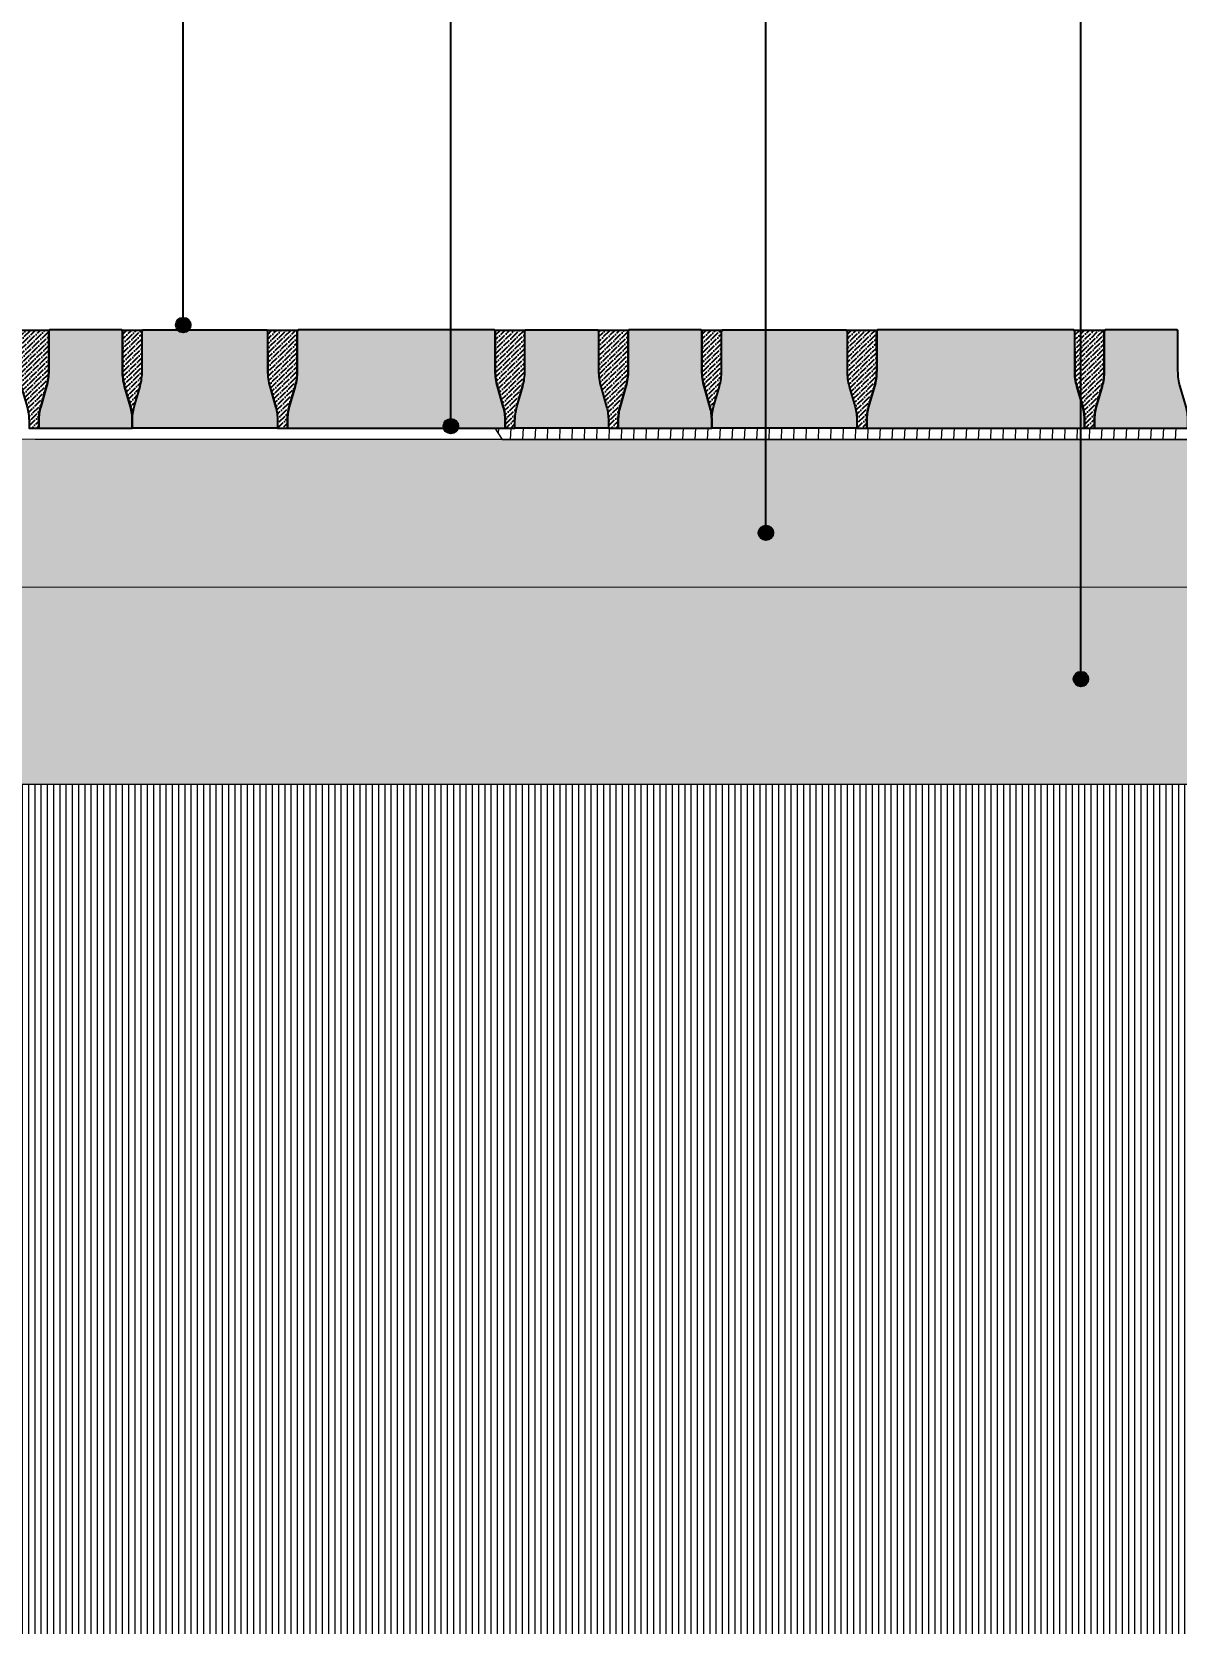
# Model space of a CAD drawing. Header units: metres. Extents: x -325 to 301, y -147 to 149.
# Drawn here: x 92.857 to 94.021, y 36.759 to 38.387 of the extents above; entities that cross this region are included whole.
import ezdxf

# ---------------------------------------------------------------- set-up
doc = ezdxf.new("R2010")
doc.units = ezdxf.units.M
doc.layers.get('Defpoints').update_dxf_attribs({"lineweight": 13})
doc.layers.add('-aux', color=50, linetype='Continuous', plot=False)
doc.layers.add('0-TX-1_25', color=7, linetype='Continuous', true_color=0x3f4f7f)
doc.layers.add('EIT_3 TR sorra', color=7, linetype='Continuous', true_color=0xd8ceb0)
for name, color, linetype, lineweight, true_color in [('03-TR-Paviment_05_Open Joint Precast Pavements', 7, 'Continuous', 5, 0xb3b3b3), ('3-TR sorra granitica', 7, 'Continuous', 0, 0xf2dac9), ('3-TR tot_u', 7, 'Continuous', 5, 0x787878)]:
    doc.layers.add(name, color=color, linetype=linetype, lineweight=lineweight, true_color=true_color)
for name, color, linetype, lineweight in [('1-CM', 7, 'Continuous', 0), ('3-TR Seleccionat', 44, 'Continuous', 0), ('3-TR Tot-u', 37, 'Continuous', 0)]:
    doc.layers.add(name, color=color, linetype=linetype, lineweight=lineweight)
doc.layers.add('1-L- kodolé', color=7, linetype='Continuous')
doc.styles.get("Standard").update_dxf_attribs({"font": 'arial.ttf'})
doc.dimstyles.new('ISO-25', dxfattribs={"dimtxt": 0.1, "dimasz": 0.1, "dimexe": 0.1, "dimexo": 0.1, "dimgap": 0.1, "dimtad": 1, "dimdec": 0, "dimlfac": 100, "dimzin": 9, "dimtxsty": 'Standard', "dimblk": 'OBLIQUE', "dimcen": 0.1, "dimadec": 0, "dimazin": 0, "dimtfac": 1, "dimtdec": 0, "dimtmove": 0, "dimatfit": 3, "dimldrblk": 'OBLIQUE', "dimfxl": 1, "dimarcsym": 0})

# ---------------------------------------------------------------- blocks, each defined once
blk = doc.blocks.new('_Oblique')
at = {"color": 0, "lineweight": -2}
blk.add_line((-0.499999999995058, -0.4999999998130015), (0.500000000028669, 0.500000000163238), dxfattribs=at)
blk = doc.blocks.new('*D486')
at = {"layer": '0-TX-1_25', "color": 0, "lineweight": -2, "transparency": 16777216}
for p, q in [((94.83591946103174, 37.97281722153642), (94.83591946103174, 37.99781722153642)), ((94.73591946103174, 37.9728172193895), (94.86091946103174, 37.9728172193895)), ((94.9089533339813, 37.97281722153642), (94.81091946103173, 37.97281722153642)), ((94.83591946103174, 37.9728172193895), (94.83591946103174, 37.84999320847544))]:
    blk.add_line(p, q, dxfattribs=at)
at = {"layer": 'Defpoints', "color": 0, "transparency": 16777216}
for p in [(92.72092827839514, 37.9728172193895), (94.83591946103174, 37.9728172193895), (94.93395333398131, 37.97281722153642)]:
    blk.add_point(p, dxfattribs=at)
at = {"layer": '0-TX-1_25', "color": 0, "lineweight": -2, "transparency": 16777216, "xscale": 0.025, "yscale": 0.025, "zscale": 0.025}
for p, rotation in [((94.83591946103174, 37.97281722153642), 270), ((94.83591946103174, 37.9728172193895), 90)]:
    blk.add_blockref('_Oblique', p, dxfattribs=dict(at, rotation=rotation))
at = {"layer": '0-TX-1_25', "color": 0, "transparency": 16777216, "insert": (94.79304940646148, 37.88640521393243), "char_height": 0.035, "attachment_point": 5, "rotation": 90}
blk.add_mtext('0', dxfattribs=at)
blk = doc.blocks.new('POINT')
at = {"layer": '0-TX-1_25'}
h = blk.add_hatch(dxfattribs=at)
h.set_pattern_fill('ANGLE', color=256)
h.set_pattern_definition([(0, (-83.74681484067048, -12.72584030761209), (0, 6.985), [5.08, -1.905]), (90, (-83.74681484067048, -12.72584030761209), (-6.985, 4.277078946022131e-16), [5.08, -1.905])])
edge = h.paths.add_edge_path()
edge.add_arc((0, 0), 0.0075, 0, 360)
h = blk.add_hatch(color=256, dxfattribs=at)
h.dxf.hatch_style = 1
edge = h.paths.add_edge_path()
edge.add_arc((0, 0), 0.0075, 0, 360)
blk.add_circle((0, 0), 0.0075, dxfattribs=at)

msp = doc.modelspace()

# ---------------------------------------------------------------- hatches: boundary and pattern name
at = {"layer": '03-TR-Paviment_05_Open Joint Precast Pavements'}
h = msp.add_hatch(color=256, dxfattribs=at)
h.dxf.hatch_style = 1
edge = h.paths.add_edge_path()
edge.add_line((92.9593529861927, 37.98418989181661), (92.9593529861927, 37.99238567203426))
edge.add_arc((92.91093542646409, 37.99238567219498), 0.0484175597286054, 359.9999998098119, 375.9990189361993)
edge.add_line((92.95747760055065, 38.0057305634036), (92.95153096109107, 38.02647029757642))
edge.add_arc((93.00646213805403, 38.04222054076407), 0.05714459172141124, 179.999999391869, 195.9990185181498, ccw=False)
edge.add_line((92.94931754633262, 38.0422205413706), (92.9493175454013, 38.08334581609958))
edge.add_line((92.9493175454013, 38.08334581609958), (92.94852034072801, 38.08334581609958))
edge.add_line((92.94852034072801, 38.08334581609958), (92.94852034026235, 38.08418989190974))
edge.add_line((92.94852034026235, 38.08418989190974), (92.87522254628539, 38.08418989284107))
edge.add_line((92.87522254628539, 38.08418989284107), (92.87522254628539, 38.08334581563392))
edge.add_line((92.87522254628539, 38.08334581563392), (92.87442534114643, 38.08334581842789))
edge.add_line((92.87442534114643, 38.08334581842789), (92.87442534068077, 38.0422205413706))
edge.add_arc((92.81728075558648, 38.04222054169539), 0.05714458509429221, 344.0009805480629, 359.9999996743445, ccw=False)
edge.add_line((92.87221192592233, 38.02647029943907), (92.86626528599709, 38.00573056014397))
edge.add_arc((92.9128074551133, 37.99238566963384), 0.04841755475826025, 164.000980237225, 179.9999993636152)
edge.add_line((92.86438990035504, 37.99238567017161), (92.86438990128636, 37.98418989181661))
edge.add_line((92.86438990128636, 37.98418989181661), (92.9593529861927, 37.98418989181661))
h = msp.add_hatch(color=256, dxfattribs=at)
h.dxf.hatch_style = 1
edge = h.paths.add_edge_path()
edge.add_line((92.9593529861927, 37.9841898932136), (92.9593529861927, 37.99238567203426))
edge.add_arc((93.00777053952702, 37.99238566960688), 0.04841755333431769, 164.0009780011229, 179.9999971275111, ccw=False)
edge.add_line((92.96122837230041, 38.00573056154096), (92.96717501175999, 38.02647029757642))
edge.add_arc((92.91224383267459, 38.04222053768334), 0.05714459291252252, 344.0009850376208, 360.0000041639036)
edge.add_line((92.96938842558711, 38.04222054183626), (92.96938842465579, 38.08334581563392))
edge.add_line((92.96938842465579, 38.08334581563392), (92.97018563212305, 38.08334581609958))
edge.add_line((92.97018563212305, 38.08334581609958), (92.97018563165739, 38.08418989330673))
edge.add_line((92.97018563165739, 38.08418989330673), (93.09601150337085, 38.08418989516937))
edge.add_line((93.09601150337085, 38.08418989516937), (93.09601150197386, 38.08334581609958))
edge.add_line((93.09601150197386, 38.08334581609958), (93.09680870804414, 38.08334582075619))
edge.add_line((93.09680870804414, 38.08334582075619), (93.09680870804414, 38.04222054416456))
edge.add_arc((93.15395329691765, 38.04222054733725), 0.05714458887351279, 180.0000031810812, 195.9990223073626)
edge.add_line((93.0990221237339, 38.02647030130171), (93.10496876272782, 38.00573056293794))
edge.add_arc((93.05842659242049, 37.99238566888142), 0.0484175568807084, 4.282019801848946e-06, 15.999023408407481, ccw=False)
edge.add_line((93.1068441493012, 37.99238567249992), (93.10684414883553, 37.98418989367926))
edge.add_line((93.10684414883553, 37.98418989367926), (92.9593529861927, 37.9841898932136))
h = msp.add_hatch(color=256, dxfattribs=at)
h.dxf.hatch_style = 1
edge = h.paths.add_edge_path()
edge.add_line((93.33815176715552, 37.98418989600756), (93.33815176808685, 37.99238567482823))
edge.add_arc((93.28973421001503, 37.99238567475611), 0.04841755807181869, 8.533618166016224e-08, 15.99901921172602)
edge.add_line((93.3362763824448, 38.00573056573191), (93.33032974205389, 38.02647030083605))
edge.add_arc((93.3852609204408, 38.04222054591331), 0.05714459361101479, 180.0000008195852, 195.9990199458679, ccw=False)
edge.add_line((93.32811632682979, 38.04222054509589), (93.32811632682979, 38.08334581935921))
edge.add_line((93.32811632682979, 38.08334581935921), (93.32731912169083, 38.08334581935921))
edge.add_line((93.32731912169083, 38.08334581935921), (93.32731912169083, 38.08418989516937))
edge.add_line((93.32731912169083, 38.08418989516937), (93.12774767238125, 38.0841898961007))
edge.add_line((93.12774767238125, 38.0841898961007), (93.12774767238125, 38.08334581889355))
edge.add_line((93.12774767238125, 38.08334581889355), (93.12695046677663, 38.08334582261884))
edge.add_line((93.12695046677663, 38.08334582261884), (93.1269504672423, 38.04222054602721))
edge.add_arc((93.06980587598655, 38.04222054210712), 0.05714459125574946, -15.999015195823915, 3.930457012302213e-06, ccw=False)
edge.add_line((93.12473705341517, 38.02647030223304), (93.11879041348993, 38.00573056293794))
edge.add_arc((93.16533258094937, 37.99238567266064), 0.0484175531014875, 164.0009799617028, 179.9999990880909)
edge.add_line((93.11691502784788, 37.99238567343124), (93.11691502784788, 37.98418989507624))
edge.add_line((93.11691502784788, 37.98418989507624), (93.33815176715552, 37.98418989600756))
h = msp.add_hatch(color=256, dxfattribs=at)
h.dxf.hatch_style = 1
edge = h.paths.add_edge_path()
edge.add_line((93.34812086970145, 37.98418989181661), (93.34812086923579, 37.99238567343124))
edge.add_arc((93.396538425418, 37.99238567478308), 0.04841755618221556, 164.0009824733315, 180.0000015997192, ccw=False)
edge.add_line((93.34999625441218, 38.00573056386926), (93.35594289526874, 38.02647029850775))
edge.add_arc((93.30101172019539, 38.04222054311934), 0.05714459029745565, 344.0009795872384, 359.9999987135214)
edge.add_line((93.35815631049284, 38.04222054183626), (93.35815631049284, 38.08334581609958))
edge.add_line((93.35815631049284, 38.08334581609958), (93.35895351656312, 38.0833458170309))
edge.add_line((93.35895351656312, 38.0833458170309), (93.3589535156318, 38.08418989377239))
edge.add_line((93.3589535156318, 38.08418989377239), (93.43225131100574, 38.08418989284107))
edge.add_line((93.43225131100574, 38.08418989284107), (93.4322513091431, 38.0833458147026))
edge.add_line((93.4322513091431, 38.0833458147026), (93.43304851474771, 38.08334581842789))
edge.add_line((93.43304851474771, 38.08334581842789), (93.43304851428205, 38.0422205413706))
edge.add_arc((93.49019310292273, 38.04222054288651), 0.05714458864068208, 180.0000015199253, 195.9990206462064)
edge.add_line((93.43526192950615, 38.02647029850775), (93.44120856989706, 38.00573056060963))
edge.add_arc((93.39466639842557, 37.99238567483701), 0.04841755571655446, -5.520878687548247e-06, 15.999013605509106, ccw=False)
edge.add_line((93.44308395414212, 37.99238567017161), (93.44308395414212, 37.98418989181661))
edge.add_line((93.44308395414212, 37.98418989181661), (93.34812086970145, 37.98418989181661))
h = msp.add_hatch(color=256, dxfattribs=at)
h.dxf.hatch_style = 1
edge = h.paths.add_edge_path()
edge.add_line((93.54804703975627, 37.98418989181661), (93.54804703975627, 37.99238567203426))
edge.add_arc((93.49962948002766, 37.99238567219498), 0.0484175597286054, 359.9999998098119, 375.9990189361993)
edge.add_line((93.54617165411422, 38.0057305634036), (93.54022501465464, 38.02647029757642))
edge.add_arc((93.5951561916176, 38.04222054076407), 0.05714459172141124, 179.999999391869, 195.9990185181498, ccw=False)
edge.add_line((93.5380115998962, 38.0422205413706), (93.53801159896487, 38.08334581609958))
edge.add_line((93.53801159896487, 38.08334581609958), (93.53721439429158, 38.08334581609958))
edge.add_line((93.53721439429158, 38.08334581609958), (93.53721439382592, 38.08418989190974))
edge.add_line((93.53721439382592, 38.08418989190974), (93.46391659984896, 38.08418989284107))
edge.add_line((93.46391659984896, 38.08418989284107), (93.46391659984896, 38.08334581563392))
edge.add_line((93.46391659984896, 38.08334581563392), (93.46311939471, 38.08334581842789))
edge.add_line((93.46311939471, 38.08334581842789), (93.46311939424434, 38.0422205413706))
edge.add_arc((93.40597480915005, 38.04222054169539), 0.05714458509429221, 344.0009805480629, 359.9999996743445, ccw=False)
edge.add_line((93.4609059794859, 38.02647029943907), (93.45495933956066, 38.00573056014397))
edge.add_arc((93.50150150867687, 37.99238566963384), 0.04841755475826025, 164.000980237225, 179.9999993636152)
edge.add_line((93.45308395391861, 37.99238567017161), (93.45308395484993, 37.98418989181661))
edge.add_line((93.45308395484993, 37.98418989181661), (93.54804703975627, 37.98418989181661))
h = msp.add_hatch(color=256, dxfattribs=at)
h.dxf.hatch_style = 1
edge = h.paths.add_edge_path()
edge.add_line((93.54804703975627, 37.9841898932136), (93.54804703975627, 37.99238567203426))
edge.add_arc((93.59646459309059, 37.99238566960688), 0.04841755333431769, 164.0009780011229, 179.9999971275111, ccw=False)
edge.add_line((93.54992242586398, 38.00573056154096), (93.55586906532356, 38.02647029757642))
edge.add_arc((93.50093788623816, 38.04222053768334), 0.05714459291252252, 344.0009850376208, 360.0000041639036)
edge.add_line((93.55808247915068, 38.04222054183626), (93.55808247821936, 38.08334581563392))
edge.add_line((93.55808247821936, 38.08334581563392), (93.55887968568662, 38.08334581609958))
edge.add_line((93.55887968568662, 38.08334581609958), (93.55887968522096, 38.08418989330673))
edge.add_line((93.55887968522096, 38.08418989330673), (93.68470555693442, 38.08418989516937))
edge.add_line((93.68470555693442, 38.08418989516937), (93.68470555553743, 38.08334581609958))
edge.add_line((93.68470555553743, 38.08334581609958), (93.68550276160771, 38.08334582075619))
edge.add_line((93.68550276160771, 38.08334582075619), (93.68550276160771, 38.04222054416456))
edge.add_arc((93.74264735048122, 38.04222054733725), 0.05714458887351279, 180.0000031810812, 195.9990223073626)
edge.add_line((93.68771617729747, 38.02647030130171), (93.6936628162914, 38.00573056293794))
edge.add_arc((93.64712064598406, 37.99238566888142), 0.0484175568807084, 4.282019801848946e-06, 15.999023408407481, ccw=False)
edge.add_line((93.69553820286477, 37.99238567249992), (93.6955382023991, 37.98418989367926))
edge.add_line((93.6955382023991, 37.98418989367926), (93.54804703975627, 37.9841898932136))
h = msp.add_hatch(color=256, dxfattribs=at)
h.dxf.hatch_style = 1
edge = h.paths.add_edge_path()
edge.add_line((93.9268458207191, 37.98418989600756), (93.92684582165042, 37.99238567482823))
edge.add_arc((93.8784282635786, 37.99238567475611), 0.04841755807181869, 8.533618166016224e-08, 15.99901921172602)
edge.add_line((93.92497043600837, 38.00573056573191), (93.91902379561746, 38.02647030083605))
edge.add_arc((93.97395497400437, 38.04222054591331), 0.05714459361101479, 180.0000008195852, 195.9990199458679, ccw=False)
edge.add_line((93.91681038039336, 38.04222054509589), (93.91681038039336, 38.08334581935921))
edge.add_line((93.91681038039336, 38.08334581935921), (93.9160131752544, 38.08334581935921))
edge.add_line((93.9160131752544, 38.08334581935921), (93.9160131752544, 38.08418989516937))
edge.add_line((93.9160131752544, 38.08418989516937), (93.71644172594482, 38.0841898961007))
edge.add_line((93.71644172594482, 38.0841898961007), (93.71644172594482, 38.08334581889355))
edge.add_line((93.71644172594482, 38.08334581889355), (93.7156445203402, 38.08334582261884))
edge.add_line((93.7156445203402, 38.08334582261884), (93.71564452080587, 38.04222054602721))
edge.add_arc((93.65849992955012, 38.04222054210712), 0.05714459125574946, -15.999015195823915, 3.930457012302213e-06, ccw=False)
edge.add_line((93.71343110697875, 38.02647030223304), (93.7074844670535, 38.00573056293794))
edge.add_arc((93.75402663451294, 37.99238567266064), 0.0484175531014875, 164.0009799617028, 179.9999990880909)
edge.add_line((93.70560908141145, 37.99238567343124), (93.70560908141145, 37.98418989507624))
edge.add_line((93.70560908141145, 37.98418989507624), (93.9268458207191, 37.98418989600756))
h = msp.add_hatch(color=256, dxfattribs=at)
h.dxf.hatch_style = 1
edge = h.paths.add_edge_path()
edge.add_line((94.03180890586758, 37.98418989693889), (94.03180890726456, 37.99238567529389))
edge.add_arc((93.98339134398957, 37.99238567426349), 0.04841756327499525, 1.219342830795449e-06, 15.99902034572975)
edge.add_line((94.02993352115685, 38.00573056759455), (94.02398688030028, 38.0264703026987))
edge.add_arc((94.07891805252574, 38.04222054353107), 0.05714458651823488, 179.9999984310458, 195.9990175573292, ccw=False)
edge.add_line((94.0217734660075, 38.04222054509589), (94.02177346554184, 38.08334581935921))
edge.add_line((94.02177346554184, 38.08334581935921), (94.02097626040289, 38.08334582029053))
edge.add_line((94.02097626040289, 38.08334582029053), (94.02097626133421, 38.0841898961007))
edge.add_line((94.02097626133421, 38.0841898961007), (93.94767846642593, 38.08418989656636))
edge.add_line((93.94767846642593, 38.08418989656636), (93.94767846642593, 38.08334581842789))
edge.add_line((93.94767846642593, 38.08334581842789), (93.94688126035565, 38.0833458230845))
edge.add_line((93.94688126035565, 38.0833458230845), (93.94688126128698, 38.04222054556155))
edge.add_arc((93.88973667311195, 38.0422205437639), 0.0571445881750208, -15.999017323880423, 1.8024007886197069e-06, ccw=False)
edge.add_line((93.9446678469942, 38.0264703026987), (93.93872120706895, 38.0057305634036))
edge.add_arc((93.9852633728716, 37.99238567335913), 0.0484175514447011, 164.0009796861759, 179.9999988125665)
edge.add_line((93.9368458214269, 37.99238567436257), (93.93684582235822, 37.98418989600756))
edge.add_line((93.93684582235822, 37.98418989600756), (94.03180890586758, 37.98418989693889))
at = {"layer": '3-TR Seleccionat'}
h = msp.add_hatch(dxfattribs=at)
h.set_pattern_fill('ANSI31', color=256, scale=0.002, angle=45, style=0)
h.set_pattern_definition([(90, (61.71373358920071, 40.3211364765775), (-0.006350000000000001, 0), [])])
h.paths.add_polyline_path([(94.20077128712293, 38.00251914589395), (94.20076983364649, 38.00237239337722), (94.20083737226199, 38.00251849136891)], flags=17)
h.paths.add_polyline_path([(98.18956162726188, 41.80864249101501), (97.51689608894107, 41.80864584753847), (96.67411812700081, 37.62474621413014), (98.0100514297657, 37.62012409608049), (98.0100514297657, 37.02609531042129), (94.3400514297657, 37.01892985321232), (94.3400514297657, 37.62251258181681), (94.80091208001043, 37.62251258181681), (92.72092827846816, 37.62251258181681), (92.72092827846816, 36.75902537852719), (99.7207366916369, 36.75900352941852), (99.72111986529944, 41.80864123913134), (98.43545641320102, 41.80864123913134)])
at = {"layer": '3-TR sorra granitica'}
h = msp.add_hatch(dxfattribs=at)
h.set_pattern_fill('LINE', color=256, scale=0.09999999999999998, angle=51.85352778411536, style=0)
h.set_pattern_definition([(87.50000002286343, (124.4895439560069, 244.9625239430642), (-0.0124881027699908, 0.0005452423370833593), [])])
h.paths.add_polyline_path([(93.32831239714022, 37.98418833350679), (93.33509170648922, 37.97251248979541), (94.63981545421564, 37.97271306837182), (94.63981545467843, 37.98439026566881)])
at = {"layer": '3-TR Tot-u'}
h = msp.add_hatch(dxfattribs=at)
h.set_pattern_fill('EARTH', color=256, scale=0.005, angle=-80.8247561036608)
h.set_pattern_definition([(279.1752438963392, (10.13957086068081, -2.787487702350745), (0.03640645211205976, -0.02628108149624554), [0.03175, -0.03175]), (279.1752438963392, (10.15132477323236, -2.78558919536028), (0.03640645211205976, -0.02628108149624554), [0.03175, -0.03175]), (279.1752438963392, (10.16307868578392, -2.783690688369815), (0.03640645211205976, -0.02628108149624554), [0.03175, -0.03175]), (9.175243896339197, (10.16762949229793, -2.786975823556845), (0.02628108149624554, 0.03640645211205976), [0.03175, -0.03175]), (9.175243896339197, (10.16952799928839, -2.798729736108403), (0.02628108149624554, 0.03640645211205976), [0.03175, -0.03175]), (9.175243896339197, (10.17142650627886, -2.81048364865996), (0.02628108149624554, 0.03640645211205976), [0.03175, -0.03175])])
h.paths.add_polyline_path([(94.5801049624807, 37.62251258181681), (94.61409511903321, 37.82281261206011), (92.72092827846816, 37.82251258181586), (92.72092827846816, 37.62251258181681)])
at = {"layer": '3-TR tot_u'}
h = msp.add_hatch(dxfattribs=at)
h.set_pattern_fill('AR-CONC', color=256, scale=0.0002499999999999999, angle=89.87048134202021)
h.set_pattern_definition([(139.8704813420202, (269995.071463817, -738413.7177050844), (0.004087719457917664, 0.04553704320326322), [0.004762499999999999, -0.05238749999999998]), (84.8704813420202, (269995.071463817, -738413.7177050844), (-0.0477840064323496, -0.008702860646079752), [0.003809999999999998, -0.04191014604249998]), (190.3219260420202, (269995.0718044594, -738413.7139103429), (-0.04369628502772432, 0.03683418243261222), [0.004047502199999999, -0.04452256114999998]), (136.0546813420202, (269995.0587638495, -738413.7176763756), (0.01066375037270653, 0.06774582763758295), [0.007143749999999996, -0.07858124999999996]), (186.5060389520202, (269995.0596524885, -738413.712030895), (-0.06172220860567857, 0.05949071011279024), [0.006071255784999993, -0.0667839020399999]), (81.05463251202026, (269995.0587638495, -738413.7176763756), (-0.06172220860262374, 0.05949071011615185), [0.005714991767499998, -0.06286493297999997]), (110.8704813420202, (269995.0619531957, -738413.7113335691), (0.02565191625934886, 0.03784570771214315), [0.004762499999999995, -0.05238749999999995]), (55.87048134202023, (269995.0619531957, -738413.7113335691), (-0.04601194762190416, 0.01555455799112099), [0.003809999999999998, -0.04190999999999998]), (161.3219263420202, (269995.0640908554, -738413.7081797601), (-0.02036003160041415, 0.05340026561928576), [0.004047502199999999, -0.04452248439999998]), (127.3704813420202, (269995.071463817, -738413.7177050844), (-0.02113696024267347, 0.0008199335367215857), [0, -0.04140199999999998, 0, -0.04254499999999999, 0, -0.04206874999999998]), (97.37048134202023, (269995.071463817, -738413.7177050844), (-0.02500731783337711, 0.01676148812264169), [0, -0.02425699999999999, 0, -0.04044949999999999, 0, -0.01603375]), (57.37048134202021, (269995.0714318069, -738413.7318655482), (0.001508808824848326, 0.03389432469116414), [0, -0.01587499999999999, 0, -0.04952999999999998, 0, -0.06572249999999998]), (47.37048134202022, (269995.0714174525, -738413.7382155319), (-0.006272894084109281, 0.03704657003464755), [0, -0.02063749999999999, 0, -0.03289299999999998, 0, -0.04667249999999998])])
h.paths.add_polyline_path([(92.7209282783954, 37.97251258170039), (92.72092827854092, 37.82251258181681), (94.6140442050372, 37.82251258181681), (94.63871710900891, 37.97251257923745)])
at = {"layer": 'EIT_3 TR sorra'}
h = msp.add_hatch(dxfattribs=at)
h.set_pattern_fill('ANSI36', color=256, scale=0.001075000000000009, angle=-0.5853068080104545, style=0, double=1)
h.set_pattern_definition([(44.41469319198954, (62.5958755877792, -32.22346253613029), (0.001877787426372729, 0.006618133599094154), [0.00853281250000004, -0.00170656250000001, 0, -0.00170656250000001])])
edge = h.paths.add_edge_path()
edge.add_line((92.85438990380487, 37.98418677526016), (92.86438990128636, 37.98418989181661))
edge.add_line((92.86438990128636, 37.98418989181661), (92.86438734850836, 37.9923856708165))
edge.add_arc((92.9128048953255, 37.99240075337697), 0.04841754916632017, 164.0188290939622, 180.0178482200737, ccw=False)
edge.add_line((92.86625857662565, 38.00573114282237), (92.8721987526771, 38.02647273418491))
edge.add_arc((92.81726267769741, 38.04220585939424), 0.05714458472178788, 344.0188335243519, 360.0178526505693)
edge.add_line((92.87440725964521, 38.04222366493411), (92.87439444298457, 38.08335242570743))
edge.add_line((92.87439444298457, 38.08335242570743), (92.84432356709215, 38.08334305449044))
edge.add_line((92.84432356709215, 38.08334305449044), (92.84433638467398, 38.0422142939872))
edge.add_arc((92.90148097290611, 38.04223209648713), 0.05714459100517891, 180.017849600627, 196.0168687269365)
edge.add_line((92.8465547062055, 38.02646474073286), (92.85250780758528, 38.00572685725402))
edge.add_arc((92.80596980219075, 37.9923674682214), 0.04841755075824079, 0.017851212097582447, 16.016870338310184, ccw=False)
edge.add_line((92.85438735059901, 37.99238255331076), (92.85438990380487, 37.98418677526016))
edge.add_line((92.85438990380487, 37.98418677526016), (92.86438990128636, 37.98418989181661))
h = msp.add_hatch(dxfattribs=at)
h.set_pattern_fill('ANSI36', color=256, scale=0.001075000000000009, angle=-0.5853068080104545, style=0, double=1)
h.set_pattern_definition([(44.41469319198954, (62.59587558473621, -32.22349212305702), (0.001877787426372729, 0.006618133599094154), [0.00853281250000004, -0.00170656250000001, 0, -0.00170656250000001])])
edge = h.paths.add_edge_path()
edge.add_line((92.9593529861927, 37.98418989181661), (92.95935043252156, 37.99238566984852))
edge.add_arc((93.00776798367852, 37.99240075659879), 0.04841755350744981, 164.0188340504495, 180.0178531765575, ccw=False)
edge.add_line((92.96122165965215, 38.00573114321281), (92.96716183620629, 38.0264727336635))
edge.add_arc((92.9122257505715, 38.04220586161713), 0.05714459572067044, 344.018833820474, 360.0178529466926)
edge.add_line((92.96937034351808, 38.04222366745577), (92.96935752797266, 38.08335243526449))
edge.add_line((92.96935752797266, 38.08335243526449), (92.94928665150705, 38.08334617858502))
edge.add_line((92.94928665150705, 38.08334617858502), (92.94929946563789, 38.04221741118545))
edge.add_arc((93.0064440558669, 38.04223521684887), 0.0571445930030311, 180.0178527718653, 196.0168718981762)
edge.add_line((92.95151778811868, 38.02646785750326), (92.95747088814004, 38.00572997303773))
edge.add_arc((92.91093289142425, 37.99237057367937), 0.04841754526547819, 0.017865790663677217, 16.016884916877416, ccw=False)
edge.add_line((92.95935043433592, 37.99238567108657), (92.95935298716068, 37.98418989092346))
h = msp.add_hatch(dxfattribs=at)
h.set_pattern_fill('ANSI36', color=256, scale=0.001075000000000009, angle=-0.5853068080104545, style=0, double=1)
h.set_pattern_definition([(44.41469319198954, (62.34335046121767, -32.22346234455031), (0.001877787426372729, 0.006618133599094154), [0.00853281250000004, -0.00170656250000001, 0, -0.00170656250000001])])
edge = h.paths.add_edge_path()
edge.add_line((93.1069150303664, 37.98418696684013), (93.11691502784788, 37.98419008339659))
edge.add_line((93.11691502784788, 37.98419008339659), (93.11691247506988, 37.99238586239648))
edge.add_arc((93.16533002188702, 37.99240094495695), 0.04841754916632017, 164.0188290939622, 180.0178482200737, ccw=False)
edge.add_line((93.11878370318718, 38.00573133440235), (93.12472387923862, 38.02647292576489))
edge.add_arc((93.06978780425894, 38.04220605097422), 0.05714458472178788, 344.0188335243519, 360.0178526505693)
edge.add_line((93.12693238620673, 38.04222385651409), (93.12691956954609, 38.08335261728741))
edge.add_line((93.12691956954609, 38.08335261728741), (93.09684869365367, 38.08334324607042))
edge.add_line((93.09684869365367, 38.08334324607042), (93.0968615112355, 38.04221448556718))
edge.add_arc((93.15400609946764, 38.04223228806711), 0.05714459100517891, 180.017849600627, 196.0168687269365)
edge.add_line((93.09907983276702, 38.02646493231284), (93.1050329341468, 38.005727048834))
edge.add_arc((93.05849492875227, 37.99236765980138), 0.04841755075824079, 0.017851212097582447, 16.016870338310184, ccw=False)
edge.add_line((93.10691247716053, 37.99238274489074), (93.1069150303664, 37.98418696684013))
edge.add_line((93.1069150303664, 37.98418696684013), (93.11691502784788, 37.98419008339659))
h = msp.add_hatch(dxfattribs=at)
h.set_pattern_fill('ANSI36', color=256, scale=0.001075000000000009, angle=-0.5853068080104545, style=0, double=1)
h.set_pattern_definition([(44.41469319198954, (62.11211372027093, -32.223462337062), (0.001877787426372729, 0.006618133599094154), [0.00853281250000004, -0.00170656250000001, 0, -0.00170656250000001])])
edge = h.paths.add_edge_path()
edge.add_line((93.33815177131315, 37.98418697432844), (93.34815176879464, 37.9841900908849))
edge.add_line((93.34815176879464, 37.9841900908849), (93.34814921601664, 37.99238586988479))
edge.add_arc((93.39656676283377, 37.99240095244526), 0.04841754916632017, 164.0188290939622, 180.0178482200737, ccw=False)
edge.add_line((93.35002044413393, 38.00573134189066), (93.35596062018537, 38.0264729332532))
edge.add_arc((93.30102454520569, 38.04220605846253), 0.05714458472178788, 344.0188335243519, 360.0178526505693)
edge.add_line((93.35816912715349, 38.0422238640024), (93.35815631049284, 38.08335262477572))
edge.add_line((93.35815631049284, 38.08335262477572), (93.32808543460042, 38.08334325355873))
edge.add_line((93.32808543460042, 38.08334325355873), (93.32809825218224, 38.04221449305549))
edge.add_arc((93.38524284041438, 38.04223229555547), 0.05714459100517892, 180.0178496006768, 196.0168687269884)
edge.add_line((93.33031657371377, 38.02646493980115), (93.33626967509356, 38.00572705632231))
edge.add_arc((93.28973166969902, 37.99236766728969), 0.04841755075824079, 0.017851212097582447, 16.016870338310184, ccw=False)
edge.add_line((93.33814921810729, 37.99238275237905), (93.33815177131315, 37.98418697432844))
edge.add_line((93.33815177131315, 37.98418697432844), (93.34815176879464, 37.9841900908849))
h = msp.add_hatch(dxfattribs=at)
h.set_pattern_fill('ANSI36', color=256, scale=0.001075000000000009, angle=-0.5853068080104545, style=0, double=1)
h.set_pattern_definition([(44.41469319198954, (63.18456964134277, -32.22346253613029), (0.001877787426372729, 0.006618133599094154), [0.00853281250000004, -0.00170656250000001, 0, -0.00170656250000001])])
edge = h.paths.add_edge_path()
edge.add_line((93.44308395736844, 37.98418677526016), (93.45308395484993, 37.98418989181661))
edge.add_line((93.45308395484993, 37.98418989181661), (93.45308140207193, 37.9923856708165))
edge.add_arc((93.50149894888906, 37.99240075337697), 0.04841754916632017, 164.0188290939622, 180.0178482200737, ccw=False)
edge.add_line((93.45495263018923, 38.00573114282237), (93.46089280624066, 38.02647273418491))
edge.add_arc((93.40595673126099, 38.04220585939424), 0.05714458472178788, 344.0188335243519, 360.0178526505693)
edge.add_line((93.46310131320878, 38.04222366493411), (93.46308849654814, 38.08335242570743))
edge.add_line((93.46308849654814, 38.08335242570743), (93.43301762065572, 38.08334305449044))
edge.add_line((93.43301762065572, 38.08334305449044), (93.43303043823755, 38.0422142939872))
edge.add_arc((93.49017502646969, 38.04223209648713), 0.05714459100517891, 180.017849600627, 196.0168687269365)
edge.add_line((93.43524875976907, 38.02646474073286), (93.44120186114885, 38.00572685725402))
edge.add_arc((93.39466385575432, 37.9923674682214), 0.04841755075824079, 0.017851212097582447, 16.016870338310184, ccw=False)
edge.add_line((93.44308140416258, 37.99238255331076), (93.44308395736844, 37.98418677526016))
edge.add_line((93.44308395736844, 37.98418677526016), (93.45308395484993, 37.98418989181661))
h = msp.add_hatch(dxfattribs=at)
h.set_pattern_fill('ANSI36', color=256, scale=0.001075000000000009, angle=-0.5853068080104545, style=0, double=1)
h.set_pattern_definition([(44.41469319198954, (63.18456963829978, -32.22349212305702), (0.001877787426372729, 0.006618133599094154), [0.00853281250000004, -0.00170656250000001, 0, -0.00170656250000001])])
edge = h.paths.add_edge_path()
edge.add_line((93.54804703975627, 37.98418989181661), (93.54804448608513, 37.99238566984852))
edge.add_arc((93.59646203724209, 37.99240075659879), 0.04841755350744981, 164.0188340504495, 180.0178531765575, ccw=False)
edge.add_line((93.54991571321573, 38.00573114321281), (93.55585588976986, 38.0264727336635))
edge.add_arc((93.50091980413507, 38.04220586161713), 0.05714459572067044, 344.018833820474, 360.0178529466926)
edge.add_line((93.55806439708165, 38.04222366745577), (93.55805158153623, 38.08335243526449))
edge.add_line((93.55805158153623, 38.08335243526449), (93.53798070507062, 38.08334617858502))
edge.add_line((93.53798070507062, 38.08334617858502), (93.53799351920146, 38.04221741118545))
edge.add_arc((93.59513810943047, 38.04223521684887), 0.0571445930030311, 180.0178527718653, 196.0168718981762)
edge.add_line((93.54021184168225, 38.02646785750326), (93.54616494170361, 38.00572997303773))
edge.add_arc((93.49962694498782, 37.99237057367937), 0.04841754526547819, 0.017865790663677217, 16.016884916877416, ccw=False)
edge.add_line((93.54804448789949, 37.99238567108657), (93.54804704072426, 37.98418989092346))
h = msp.add_hatch(dxfattribs=at)
h.set_pattern_fill('ANSI36', color=256, scale=0.001075000000000009, angle=-0.5853068080104545, style=0, double=1)
h.set_pattern_definition([(44.41469319198954, (62.93204451478125, -32.22346234455031), (0.001877787426372729, 0.006618133599094154), [0.00853281250000004, -0.00170656250000001, 0, -0.00170656250000001])])
edge = h.paths.add_edge_path()
edge.add_line((93.69560908392997, 37.98418696684013), (93.70560908141145, 37.98419008339659))
edge.add_line((93.70560908141145, 37.98419008339659), (93.70560652863345, 37.99238586239648))
edge.add_arc((93.75402407545059, 37.99240094495695), 0.04841754916632017, 164.0188290939622, 180.0178482200737, ccw=False)
edge.add_line((93.70747775675075, 38.00573133440235), (93.71341793280219, 38.02647292576489))
edge.add_arc((93.65848185782251, 38.04220605097422), 0.05714458472178788, 344.0188335243519, 360.0178526505693)
edge.add_line((93.7156264397703, 38.04222385651409), (93.71561362310966, 38.08335261728741))
edge.add_line((93.71561362310966, 38.08335261728741), (93.68554274721724, 38.08334324607042))
edge.add_line((93.68554274721724, 38.08334324607042), (93.68555556479907, 38.04221448556718))
edge.add_arc((93.74270015303121, 38.04223228806711), 0.05714459100517891, 180.017849600627, 196.0168687269365)
edge.add_line((93.68777388633059, 38.02646493231284), (93.69372698771038, 38.005727048834))
edge.add_arc((93.64718898231584, 37.99236765980138), 0.04841755075824079, 0.017851212097582447, 16.016870338310184, ccw=False)
edge.add_line((93.6956065307241, 37.99238274489074), (93.69560908392997, 37.98418696684013))
edge.add_line((93.69560908392997, 37.98418696684013), (93.70560908141145, 37.98419008339659))
h = msp.add_hatch(dxfattribs=at)
h.set_pattern_fill('ANSI36', color=256, scale=0.001075000000000009, angle=-0.5853068080104545, style=0, double=1)
h.set_pattern_definition([(44.41469319198954, (62.7008077738345, -32.223462337062), (0.001877787426372729, 0.006618133599094154), [0.00853281250000004, -0.00170656250000001, 0, -0.00170656250000001])])
edge = h.paths.add_edge_path()
edge.add_line((93.92684582487672, 37.98418697432844), (93.93684582235821, 37.9841900908849))
edge.add_line((93.93684582235821, 37.9841900908849), (93.93684326958021, 37.99238586988479))
edge.add_arc((93.98526081639734, 37.99240095244526), 0.04841754916632017, 164.0188290939622, 180.0178482200737, ccw=False)
edge.add_line((93.9387144976975, 38.00573134189066), (93.94465467374894, 38.0264729332532))
edge.add_arc((93.88971859876926, 38.04220605846253), 0.05714458472178788, 344.0188335243519, 360.0178526505693)
edge.add_line((93.94686318071706, 38.0422238640024), (93.94685036405642, 38.08335262477572))
edge.add_line((93.94685036405642, 38.08335262477572), (93.916779488164, 38.08334325355873))
edge.add_line((93.916779488164, 38.08334325355873), (93.91679230574582, 38.04221449305549))
edge.add_arc((93.97393689397795, 38.04223229555547), 0.05714459100517892, 180.0178496006768, 196.0168687269884)
edge.add_line((93.91901062727734, 38.02646493980115), (93.92496372865713, 38.00572705632231))
edge.add_arc((93.8784257232626, 37.99236766728969), 0.04841755075824079, 0.017851212097582447, 16.016870338310184, ccw=False)
edge.add_line((93.92684327167086, 37.99238275237905), (93.92684582487672, 37.98418697432844))
edge.add_line((93.92684582487672, 37.98418697432844), (93.93684582235821, 37.9841900908849))

# ---------------------------------------------------------------- linework, layer by layer
at = {"layer": '-aux'}
for points in [[(92.85438990380487, 37.98418677526016), (92.86438990128636, 37.98418989181661), (92.86438734850836, 37.9923856708165, -0.06992251114754273), (92.86625857662565, 38.00573114282237), (92.8721987526771, 38.02647273418491, 0.06992251114800961), (92.87440725964521, 38.04222366493411), (92.87439444298457, 38.08335242570743), (92.84432356709215, 38.08334305449044), (92.84433638467398, 38.0422142939872, 0.0699225111484148), (92.8465547062055, 38.02646474073286), (92.85250780758528, 38.00572685725402, -0.06992251114798485), (92.85438735059901, 37.99238255331076), (92.85438990380487, 37.98418677526016), (92.86438990128636, 37.98418989181661)], [(92.95935298716068, 37.98418989092346), (92.9593529861927, 37.98418989181661), (92.95935043252156, 37.99238566984852, -0.06992251114754273), (92.96122165965215, 38.00573114321281), (92.96716183620629, 38.0264727336635, 0.06992251114800961), (92.96937034351808, 38.04222366745577), (92.96935752797266, 38.08335243526449), (92.94928665150705, 38.08334617858502), (92.94929946563789, 38.04221741118545, 0.0699225111484148), (92.95151778811868, 38.02646785750326), (92.95747088814004, 38.00572997303773, -0.06992251114798485), (92.95935043433592, 37.99238567108657), (92.95935298716068, 37.98418989092346), (92.9593529861927, 37.98418989181661)], [(93.1069150303664, 37.98418696684013), (93.11691502784788, 37.98419008339659), (93.11691247506988, 37.99238586239648, -0.06992251114754273), (93.11878370318718, 38.00573133440235), (93.12472387923862, 38.02647292576489, 0.06992251114800961), (93.12693238620673, 38.04222385651409), (93.12691956954609, 38.08335261728741), (93.09684869365367, 38.08334324607042), (93.0968615112355, 38.04221448556718, 0.0699225111484148), (93.09907983276702, 38.02646493231284), (93.1050329341468, 38.005727048834, -0.06992251114798485), (93.10691247716053, 37.99238274489074), (93.1069150303664, 37.98418696684013), (93.11691502784788, 37.98419008339659)], [(93.33815177131315, 37.98418697432844), (93.34815176879464, 37.9841900908849), (93.34814921601664, 37.99238586988479, -0.06992251114754273), (93.35002044413393, 38.00573134189066), (93.35596062018537, 38.0264729332532, 0.06992251114800961), (93.35816912715349, 38.0422238640024), (93.35815631049284, 38.08335262477572), (93.32808543460042, 38.08334325355873), (93.32809825218224, 38.04221449305549, 0.0699225111484148), (93.33031657371377, 38.02646493980115), (93.33626967509356, 38.00572705632231, -0.06992251114798485), (93.33814921810729, 37.99238275237905), (93.33815177131315, 37.98418697432844), (93.34815176879464, 37.9841900908849)], [(93.44308395736844, 37.98418677526016), (93.45308395484993, 37.98418989181661), (93.45308140207193, 37.9923856708165, -0.06992251114754273), (93.45495263018923, 38.00573114282237), (93.46089280624066, 38.02647273418491, 0.06992251114800961), (93.46310131320878, 38.04222366493411), (93.46308849654814, 38.08335242570743), (93.43301762065572, 38.08334305449044), (93.43303043823755, 38.0422142939872, 0.0699225111484148), (93.43524875976907, 38.02646474073286), (93.44120186114885, 38.00572685725402, -0.06992251114798485), (93.44308140416258, 37.99238255331076), (93.44308395736844, 37.98418677526016), (93.45308395484993, 37.98418989181661)], [(93.54804704072426, 37.98418989092346), (93.54804703975627, 37.98418989181661), (93.54804448608513, 37.99238566984852, -0.06992251114754273), (93.54991571321573, 38.00573114321281), (93.55585588976986, 38.0264727336635, 0.06992251114800961), (93.55806439708165, 38.04222366745577), (93.55805158153623, 38.08335243526449), (93.53798070507062, 38.08334617858502), (93.53799351920146, 38.04221741118545, 0.0699225111484148), (93.54021184168225, 38.02646785750326), (93.54616494170361, 38.00572997303773, -0.06992251114798485), (93.54804448789949, 37.99238567108657), (93.54804704072426, 37.98418989092346), (93.54804703975627, 37.98418989181661)], [(93.69560908392997, 37.98418696684013), (93.70560908141145, 37.98419008339659), (93.70560652863345, 37.99238586239648, -0.06992251114754273), (93.70747775675075, 38.00573133440235), (93.71341793280219, 38.02647292576489, 0.06992251114800961), (93.7156264397703, 38.04222385651409), (93.71561362310966, 38.08335261728741), (93.68554274721724, 38.08334324607042), (93.68555556479907, 38.04221448556718, 0.0699225111484148), (93.68777388633059, 38.02646493231284), (93.69372698771038, 38.005727048834, -0.06992251114798485), (93.6956065307241, 37.99238274489074), (93.69560908392997, 37.98418696684013), (93.70560908141145, 37.98419008339659)], [(93.92684582487672, 37.98418697432844), (93.93684582235821, 37.9841900908849), (93.93684326958021, 37.99238586988479, -0.06992251114754273), (93.9387144976975, 38.00573134189066), (93.94465467374894, 38.0264729332532, 0.06992251114800961), (93.94686318071706, 38.0422238640024), (93.94685036405642, 38.08335262477572), (93.916779488164, 38.08334325355873), (93.91679230574582, 38.04221449305549, 0.0699225111484148), (93.91901062727734, 38.02646493980115), (93.92496372865713, 38.00572705632231, -0.06992251114798485), (93.92684327167086, 37.99238275237905), (93.92684582487672, 37.98418697432844), (93.93684582235821, 37.9841900908849)]]:
    msp.add_lwpolyline(points, format="xyb", dxfattribs=at)
at = {"layer": '0-TX-1_25'}
for points in [[(93.01103772118097, 38.08886075963665), (93.01103772118097, 39.07379992786974)], [(93.28300260123206, 37.98617432152861), (93.28300260123206, 39.07379992786974)], [(93.6030753874063, 37.87780470134271), (93.6030753874063, 39.07379992786974)], [(93.92314817358056, 37.72919035907364), (93.92314817358056, 39.07379992786974)]]:
    msp.add_lwpolyline(points, dxfattribs=at)
at = {"layer": '1-CM'}
msp.add_line((94.34149914095318, 37.97251258158398), (92.86049913906166, 37.97251258181681), dxfattribs=at)
for points in [[(94.93395333398128, 37.9728172215364), (92.7209282783954, 37.97251258170039), (92.72092827854092, 37.82251258181681), (94.61409511903321, 37.82281261206011)], [(92.72092827846816, 37.62251258181681), (94.8400514297657, 37.62251258181681)]]:
    msp.add_lwpolyline(points, dxfattribs=at)
msp.add_lwpolyline([(93.33509170648921, 37.97251247093616), (94.63965280748846, 37.97277670881654), (94.63997810140559, 37.98432662522408), (93.32770952653837, 37.98418809758917)], close=True, dxfattribs=at)
at = {"layer": '1-L- kodolé'}
for points in [[(92.9593529861927, 37.98418989181661), (92.9593529861927, 37.99238567203426, 0.06992251114875708), (92.95747760055065, 38.0057305634036), (92.95153096109107, 38.02647029757642, -0.0699225111482901), (92.94931754633262, 38.0422205413706), (92.9493175454013, 38.08334581609958), (92.94852034072801, 38.08334581609958), (92.94852034026235, 38.08418989190974), (92.87522254628539, 38.08418989284107), (92.87522254628539, 38.08334581563392), (92.87442534114643, 38.08334581842789), (92.87442534068077, 38.0422205413706, -0.0699225111482901), (92.87221192592233, 38.02647029943907), (92.86626528599709, 38.00573056014397, 0.06992251114875708), (92.86438990035504, 37.99238567017161), (92.86438990128636, 37.98418989181661)], [(92.9593529861927, 37.9841898932136), (92.9593529861927, 37.99238567203426, -0.06992251114875708), (92.96122837230041, 38.00573056154096), (92.96717501175999, 38.02647029757642, 0.0699225111482901), (92.96938842558711, 38.04222054183626), (92.96938842465579, 38.08334581563392), (92.97018563212305, 38.08334581609958), (92.97018563165739, 38.08418989330673), (93.09601150337085, 38.08418989516937), (93.09601150197386, 38.08334581609958), (93.09680870804414, 38.08334582075619), (93.09680870804414, 38.04222054416456, 0.0699225111482901), (93.0990221237339, 38.02647030130171), (93.10496876272782, 38.00573056293794, -0.06992251114875708), (93.1068441493012, 37.99238567249992), (93.10684414883553, 37.98418989367926)], [(93.33815176715552, 37.98418989600756), (93.33815176808685, 37.99238567482823, 0.06992251114875708), (93.3362763824448, 38.00573056573191), (93.33032974205389, 38.02647030083605, -0.0699225111482901), (93.32811632682979, 38.04222054509589), (93.32811632682979, 38.08334581935921), (93.32731912169083, 38.08334581935921), (93.32731912169083, 38.08418989516937), (93.12774767238125, 38.0841898961007), (93.12774767238125, 38.08334581889355), (93.12695046677663, 38.08334582261884), (93.1269504672423, 38.04222054602721, -0.0699225111482901), (93.12473705341517, 38.02647030223304), (93.11879041348993, 38.00573056293794, 0.06992251114875708), (93.11691502784788, 37.99238567343124), (93.11691502784788, 37.98418989507624)], [(93.34812086970145, 37.98418989181661), (93.34812086923579, 37.99238567343124, -0.06992251114875708), (93.34999625441218, 38.00573056386926), (93.35594289526874, 38.02647029850775, 0.0699225111482901), (93.35815631049284, 38.04222054183626), (93.35815631049284, 38.08334581609958), (93.35895351656312, 38.0833458170309), (93.3589535156318, 38.08418989377239), (93.43225131100574, 38.08418989284107), (93.4322513091431, 38.0833458147026), (93.43304851474771, 38.08334581842789), (93.43304851428205, 38.0422205413706, 0.0699225111482901), (93.43526192950615, 38.02647029850775), (93.44120856989706, 38.00573056060963, -0.06992251114875708), (93.44308395414212, 37.99238567017161), (93.44308395414212, 37.98418989181661)], [(93.54804703975627, 37.98418989181661), (93.54804703975627, 37.99238567203426, 0.06992251114875708), (93.54617165411422, 38.0057305634036), (93.54022501465464, 38.02647029757642, -0.0699225111482901), (93.5380115998962, 38.0422205413706), (93.53801159896487, 38.08334581609958), (93.53721439429158, 38.08334581609958), (93.53721439382592, 38.08418989190974), (93.46391659984896, 38.08418989284107), (93.46391659984896, 38.08334581563392), (93.46311939471, 38.08334581842789), (93.46311939424434, 38.0422205413706, -0.0699225111482901), (93.4609059794859, 38.02647029943907), (93.45495933956066, 38.00573056014397, 0.06992251114875708), (93.45308395391861, 37.99238567017161), (93.45308395484993, 37.98418989181661)], [(93.54804703975627, 37.9841898932136), (93.54804703975627, 37.99238567203426, -0.06992251114875708), (93.54992242586398, 38.00573056154096), (93.55586906532356, 38.02647029757642, 0.0699225111482901), (93.55808247915068, 38.04222054183626), (93.55808247821936, 38.08334581563392), (93.55887968568662, 38.08334581609958), (93.55887968522096, 38.08418989330673), (93.68470555693442, 38.08418989516937), (93.68470555553743, 38.08334581609958), (93.68550276160771, 38.08334582075619), (93.68550276160771, 38.04222054416456, 0.0699225111482901), (93.68771617729747, 38.02647030130171), (93.6936628162914, 38.00573056293794, -0.06992251114875708), (93.69553820286477, 37.99238567249992), (93.6955382023991, 37.98418989367926)], [(93.9268458207191, 37.98418989600756), (93.92684582165042, 37.99238567482823, 0.06992251114875708), (93.92497043600837, 38.00573056573191), (93.91902379561746, 38.02647030083605, -0.0699225111482901), (93.91681038039336, 38.04222054509589), (93.91681038039336, 38.08334581935921), (93.9160131752544, 38.08334581935921), (93.9160131752544, 38.08418989516937), (93.71644172594482, 38.0841898961007), (93.71644172594482, 38.08334581889355), (93.7156445203402, 38.08334582261884), (93.71564452080587, 38.04222054602721, -0.0699225111482901), (93.71343110697875, 38.02647030223304), (93.7074844670535, 38.00573056293794, 0.06992251114875708), (93.70560908141145, 37.99238567343124), (93.70560908141145, 37.98418989507624)], [(94.03180890586758, 37.98418989693889), (94.03180890726456, 37.99238567529389, 0.06992251114875708), (94.02993352115685, 38.00573056759455), (94.02398688030028, 38.0264703026987, -0.0699225111482901), (94.0217734660075, 38.04222054509589), (94.02177346554184, 38.08334581935921), (94.02097626040289, 38.08334582029053), (94.02097626133421, 38.0841898961007), (93.94767846642593, 38.08418989656636), (93.94767846642593, 38.08334581842789), (93.94688126035565, 38.0833458230845), (93.94688126128698, 38.04222054556155, -0.0699225111482901), (93.9446678469942, 38.0264703026987), (93.93872120706895, 38.0057305634036, 0.06992251114875708), (93.9368458214269, 37.99238567436257), (93.93684582235822, 37.98418989600756)]]:
    msp.add_lwpolyline(points, format="xyb", close=True, dxfattribs=at)

# ---------------------------------------------------------------- block references
at = {"layer": '0-TX-1_25'}
for p in [(93.01103772118097, 38.08886075963665), (93.28300260123206, 37.98617432152861), (93.6030753874063, 37.87780470134271), (93.92314817358056, 37.72919035907364)]:
    msp.add_blockref('POINT', p, dxfattribs=at)

# ---------------------------------------------------------------- dimensions: what is measured, and where the dimension line sits
dim = msp.add_linear_dim(base=(94.83591946103174, 37.9728172193895), p1=(94.93395333398128, 37.9728172215364), p2=(92.7209282783951, 37.97281721938948), angle=90, dimstyle='ISO-25', override={"dimtxt": 0.035, "dimasz": 0.025, "dimexe": 0.025, "dimexo": 0.025, "dimgap": 0.025, "dimblk1": 'Oblique', "dimblk2": 'Oblique', "dimsah": 1, "dimfxl": 0.1, "dimfxlon": 1, "dimarcsym": 1}, dxfattribs=at)
dim.commit()
dim.dimension.update_dxf_attribs({"geometry": '*D486', "text_midpoint": (94.79304940646148, 37.88640521393243)})

doc.saveas('drawing.dxf')
